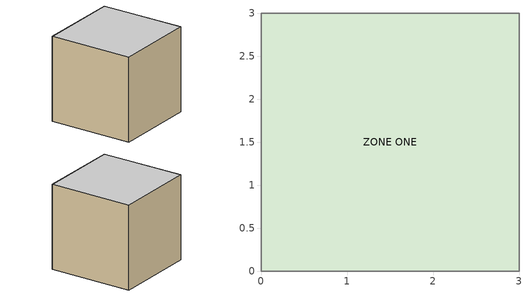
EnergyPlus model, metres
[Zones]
ZONE ONE
 floor adiabatic (TESTSURFACE): 0,0 0,3 3,3 3,0 z0
 wall adiabatic (TESTSURFACE): 0,0 3,0 3,3 0,3 0,0 z0:3
 ceiling adiabatic (TESTSURFACE): 0,3 0,0 3,0 3,3 z3
[Site:Location]
ATLANTA: Latitude {deg}=33.65; Longitude {deg}=-84.42; Time Zone {hr}=-5; Elevation {m}=315
[Site:HeightVariation]
Wind Speed Profile Exponent=0.22; Wind Speed Profile Boundary Layer Thickness {m}=370; Air Temperature Gradient Coefficient {K/m}=0
[Site:GroundReflectance]
0, 0, 0, 0, 0, 0, 0, 0, 0, 0, 0, 0
[Building]
Infil-1: North Axis {deg}=0; Terrain=Country; Loads Convergence Tolerance Value=0.04; Temperature Convergence Tolerance Value {deltaC}=0.004; Solar Distribution=FullInteriorAndExterior; Minimum Number of Warmup Days=6
[Material] Roughness=Smooth; Thickness {m}=0.1; Density {kg/m3}=1; Specific Heat {J/kg-K}=100; Thermal Absorptance=0.000001; Solar Absorptance=0.000001; Visible Absorptance=0.000001
Name | Conductivity {W/m-K}
LAYER 1; LAYER 3 | 1.15
LAYER 2 | 1.05
[Construction]
TESTSURFACE: LAYER 1, LAYER 2, LAYER 3
[Zone]
ZONE ONE: Type=1; Multiplier=1; Ceiling Height {m}=3; Volume {m3}=27
[ZoneControl:Thermostat]
Zone 1 Thermostat: Zone or ZoneList=ZONE ONE; Control Type Schedule=Zone Control Type Sched; Control 1=HeatCool Setpoints Set 1
[ThermostatSetpoint:SingleHeatingOrCooling]
HeatCool Setpoints Set 1: Setpoint Temperature Schedule=HeatCool Setpoints
[ZoneInfiltration:DesignFlowRate]
ZONE ONE Infil 1: Zone or ZoneList=ZONE ONE; Schedule=Sch 1; Design Flow Rate Calculation Method=Flow/Zone; Design Flow Rate {m3/s}=0.5; Constant Term Coefficient=1; Temperature Term Coefficient=0; Velocity Term Coefficient=0; Velocity Squared Term Coefficient=0
[Zone equipment]
ZONE ONE: Zone1Air
[ZoneHVAC:IdealLoadsAirSystem]
Zone1Air: Maximum Heating Supply Air Temperature {C}=50; Minimum Cooling Supply Air Temperature {C}=5; Maximum Heating Supply Air Humidity Ratio {kgWater/kgDryAir}=0.01; Minimum Cooling Supply Air Humidity Ratio {kgWater/kgDryAir}=0.01; Dehumidification Control Type=ConstantSupplyHumidityRatio; Humidification Control Type=ConstantSupplyHumidityRatio
[Schedule:Day:Hourly]
Zone HeatCool Setpoint All Days: 20, 20, 20, 20, 20, 20, 20, 20, 20, 20, 20, 20, 20, 20, 20, 20, 20, 20, 20, 20, 20, 20, 20, 20
Control Type All Days-HeatCool: 3, 3, 3, 3, 3, 3, 3, 3, 3, 3, 3, 3, 3, 3, 3, 3, 3, 3, 3, 3, 3, 3, 3, 3
Day Sch 1: 1, 1, 1, 1, 1, 1, 1, 1, 1, 1, 1, 1, 1, 1, 1, 1, 1, 1, 1, 1, 1, 1, 1, 1
[Schedule:Week:Daily]
Zone HeatCool Setpoint All Weeks: Zone HeatCool Setpoint All Days, Zone HeatCool Setpoint All Days, Zone HeatCool Setpoint All Days, Zone HeatCool Setpoint All Days, Zone HeatCool Setpoint All Days, Zone HeatCool Setpoint All Days, Zone HeatCool Setpoint All Days, Zone HeatCool Setpoint All Days, Zone HeatCool Setpoint All Days, Zone HeatCool Setpoint All Days, Zone HeatCool Setpoint All Days, Zone HeatCool Setpoint All Days
Control Type All Weeks-HeatCool: Control Type All Days-HeatCool, Control Type All Days-HeatCool, Control Type All Days-HeatCool, Control Type All Days-HeatCool, Control Type All Days-HeatCool, Control Type All Days-HeatCool, Control Type All Days-HeatCool, Control Type All Days-HeatCool, Control Type All Days-HeatCool, Control Type All Days-HeatCool, Control Type All Days-HeatCool, Control Type All Days-HeatCool
Week Sch 1: Day Sch 1, Day Sch 1, Day Sch 1, Day Sch 1, Day Sch 1, Day Sch 1, Day Sch 1, Day Sch 1, Day Sch 1, Day Sch 1, Day Sch 1, Day Sch 1
[Schedule:Year]
HeatCool Setpoints: Zone HeatCool Setpoint All Weeks, 1, 1, 12, 31
Zone Control Type Sched: Control Type All Weeks-HeatCool, 1, 1, 12, 31
Sch 1: Week Sch 1, 1, 1, 12, 31
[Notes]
ASHRAE Analytical Infil-1.idf
Basic file description: ASHRAE Analytical Test-Infiltration.
Author:   R. H. Henninger,  GARD Analytics, Inc.
Date:     December 19, 2000
Run:      Fixed interior and exterior temperatures
Building: Cube 3m x 3m x 3m, one surface type.
Internal: None.
System:   Zone temperature and outdoor temperature kept constant at same value.
Plant:    None.
Modified: Conforms with Beta 4 input
Material layer names follow:
